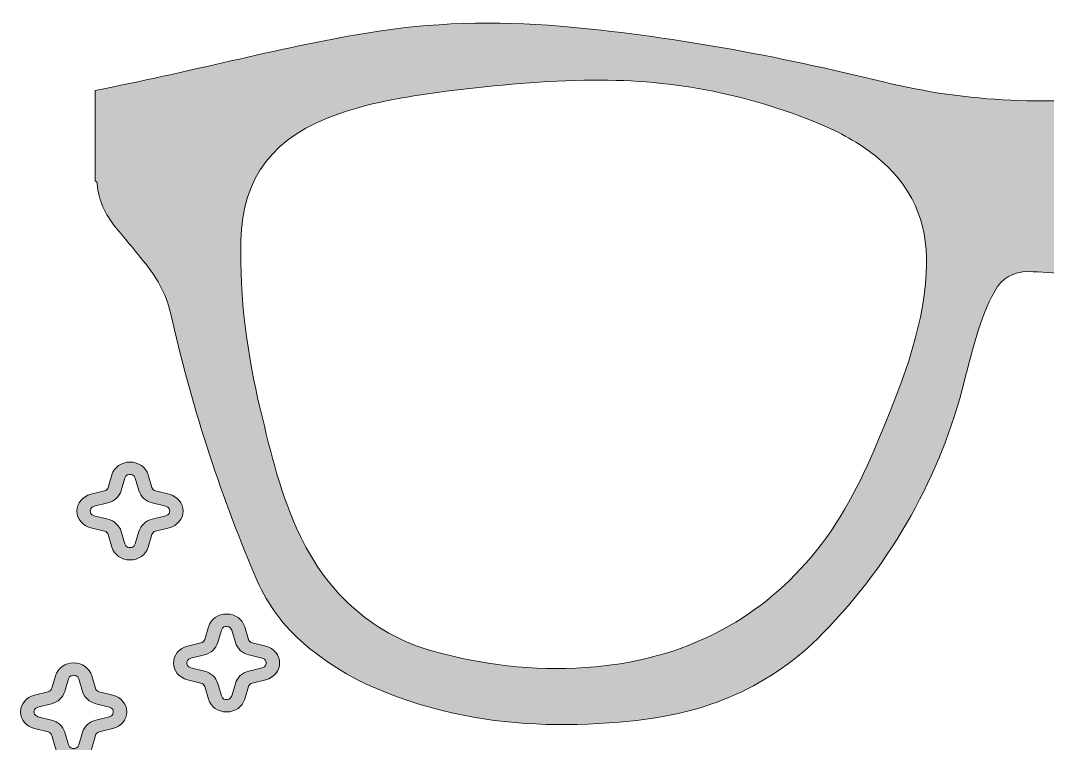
# Model space of a CAD drawing. Header units: inches. Extents: x 36 to 583, y -579 to -117.
# Drawn here: x 36.1 to 309.3, y -309.5 to -117.2 of the extents above; entities that cross this region are included whole.
import ezdxf

# ---------------------------------------------------------------- set-up
doc = ezdxf.new("R2010")
doc.units = ezdxf.units.IN
doc.header["$MEASUREMENT"] = 0
doc.layers.add('Layer 1', color=7, linetype='Continuous')

# ---------------------------------------------------------------- blocks, each defined once
blk = doc.blocks.new('block 6')
at = {"layer": 'Layer 1', "true_color": 0xed1c24}
h = blk.add_hatch(color=240, dxfattribs=at)
h.dxf.hatch_style = 2
edge = h.paths.add_edge_path()
edge.add_spline(control_points=[(90.91, -301.1), (88.63, -301.1), (86.69, -299.74), (86.09, -297.7), (86.09, -297.7), (85.12, -294.36), (85.12, -294.36), (84.98, -293.91), (84.6, -293.56), (84.1, -293.43), (84.1, -293.43), (80.49, -292.53), (80.49, -292.53), (78.28, -291.99), (76.79, -290.2), (76.79, -288.1), (76.79, -285.98), (78.27, -284.19), (80.49, -283.65), (80.49, -283.65), (84.11, -282.75), (84.11, -282.75), (84.6, -282.62), (84.98, -282.27), (85.12, -281.81), (85.12, -281.81), (86.09, -278.48), (86.09, -278.48), (86.69, -276.44), (88.63, -275.08), (90.91, -275.08), (93.2, -275.08), (95.14, -276.44), (95.74, -278.48), (95.74, -278.48), (96.71, -281.82), (96.71, -281.82), (96.85, -282.27), (97.23, -282.62), (97.73, -282.75), (97.73, -282.75), (101.34, -283.65), (101.34, -283.65), (103.56, -284.19), (105.04, -285.98), (105.04, -288.1), (105.04, -290.2), (103.55, -291.99), (101.34, -292.53), (101.34, -292.53), (97.73, -293.43), (97.73, -293.43), (97.23, -293.56), (96.85, -293.91), (96.71, -294.37), (96.71, -294.37), (95.74, -297.7), (95.74, -297.7), (95.14, -299.74), (93.2, -301.1), (90.91, -301.1)], knot_values=[0, 0, 0, 0, 1, 1, 1, 2, 2, 2, 3, 3, 3, 4, 4, 4, 5, 5, 5, 6, 6, 6, 7, 7, 7, 8, 8, 8, 9, 9, 9, 10, 10, 10, 11, 11, 11, 12, 12, 12, 13, 13, 13, 14, 14, 14, 15, 15, 15, 16, 16, 16, 17, 17, 17, 18, 18, 18, 19, 19, 19, 20, 20, 20, 20], degree=3, periodic=1)
edge = h.paths.add_edge_path()
edge.add_spline(control_points=[(90.91, -278.36), (90.66, -278.36), (89.79, -278.43), (89.53, -279.34), (89.53, -279.34), (88.56, -282.67), (88.56, -282.67), (88.09, -284.25), (86.74, -285.49), (85.04, -285.92), (85.04, -285.92), (81.42, -286.81), (81.42, -286.81), (80.43, -287.06), (80.35, -287.85), (80.35, -288.09), (80.35, -288.33), (80.43, -289.12), (81.42, -289.36), (81.42, -289.36), (85.03, -290.27), (85.03, -290.27), (86.74, -290.69), (88.09, -291.93), (88.56, -293.51), (88.56, -293.51), (89.53, -296.84), (89.53, -296.84), (89.79, -297.75), (90.66, -297.82), (90.91, -297.82), (91.17, -297.82), (92.03, -297.75), (92.3, -296.84), (92.3, -296.84), (93.28, -293.51), (93.28, -293.51), (93.74, -291.93), (95.09, -290.69), (96.8, -290.27), (96.8, -290.27), (100.42, -289.37), (100.42, -289.37), (101.4, -289.12), (101.48, -288.33), (101.48, -288.09), (101.48, -287.85), (101.4, -287.06), (100.42, -286.81), (100.42, -286.81), (96.8, -285.92), (96.8, -285.92), (95.09, -285.49), (93.74, -284.25), (93.28, -282.67), (93.28, -282.67), (92.3, -279.34), (92.3, -279.34), (92.03, -278.43), (91.17, -278.36), (90.91, -278.36)], knot_values=[0, 0, 0, 0, 1, 1, 1, 2, 2, 2, 3, 3, 3, 4, 4, 4, 5, 5, 5, 6, 6, 6, 7, 7, 7, 8, 8, 8, 9, 9, 9, 10, 10, 10, 11, 11, 11, 12, 12, 12, 13, 13, 13, 14, 14, 14, 15, 15, 15, 16, 16, 16, 17, 17, 17, 18, 18, 18, 19, 19, 19, 20, 20, 20, 20], degree=3, periodic=1)
at = {"layer": 'Layer 1', "lineweight": 0}
for points in [[(90.91, -301.1), (88.63, -301.1), (86.69, -299.74), (86.09, -297.7), (86.09, -297.7), (85.12, -294.36), (85.12, -294.36), (84.98, -293.91), (84.6, -293.56), (84.1, -293.43), (84.1, -293.43), (80.49, -292.53), (80.49, -292.53), (78.28, -291.99), (76.79, -290.2), (76.79, -288.1), (76.79, -285.98), (78.27, -284.19), (80.49, -283.65), (80.49, -283.65), (84.11, -282.75), (84.11, -282.75), (84.6, -282.62), (84.98, -282.27), (85.12, -281.81), (85.12, -281.81), (86.09, -278.48), (86.09, -278.48), (86.69, -276.44), (88.63, -275.08), (90.91, -275.08), (93.2, -275.08), (95.14, -276.44), (95.74, -278.48), (95.74, -278.48), (96.71, -281.82), (96.71, -281.82), (96.85, -282.27), (97.23, -282.62), (97.73, -282.75), (97.73, -282.75), (101.34, -283.65), (101.34, -283.65), (103.56, -284.19), (105.04, -285.98), (105.04, -288.1), (105.04, -290.2), (103.55, -291.99), (101.34, -292.53), (101.34, -292.53), (97.73, -293.43), (97.73, -293.43), (97.23, -293.56), (96.85, -293.91), (96.71, -294.37), (96.71, -294.37), (95.74, -297.7), (95.74, -297.7), (95.14, -299.74), (93.2, -301.1), (90.91, -301.1)], [(90.91, -278.36), (90.66, -278.36), (89.79, -278.43), (89.53, -279.34), (89.53, -279.34), (88.56, -282.67), (88.56, -282.67), (88.09, -284.25), (86.74, -285.49), (85.04, -285.92), (85.04, -285.92), (81.42, -286.81), (81.42, -286.81), (80.43, -287.06), (80.35, -287.85), (80.35, -288.09), (80.35, -288.33), (80.43, -289.12), (81.42, -289.36), (81.42, -289.36), (85.03, -290.27), (85.03, -290.27), (86.74, -290.69), (88.09, -291.93), (88.56, -293.51), (88.56, -293.51), (89.53, -296.84), (89.53, -296.84), (89.79, -297.75), (90.66, -297.82), (90.91, -297.82), (91.17, -297.82), (92.03, -297.75), (92.3, -296.84), (92.3, -296.84), (93.28, -293.51), (93.28, -293.51), (93.74, -291.93), (95.09, -290.69), (96.8, -290.27), (96.8, -290.27), (100.42, -289.37), (100.42, -289.37), (101.4, -289.12), (101.48, -288.33), (101.48, -288.09), (101.48, -287.85), (101.4, -287.06), (100.42, -286.81), (100.42, -286.81), (96.8, -285.92), (96.8, -285.92), (95.09, -285.49), (93.74, -284.25), (93.28, -282.67), (93.28, -282.67), (92.3, -279.34), (92.3, -279.34), (92.03, -278.43), (91.17, -278.36), (90.91, -278.36)]]:
    blk.add_open_spline(points, degree=3, knots=[0, 0, 0, 0, 1, 1, 1, 2, 2, 2, 3, 3, 3, 4, 4, 4, 5, 5, 5, 6, 6, 6, 7, 7, 7, 8, 8, 8, 9, 9, 9, 10, 10, 10, 11, 11, 11, 12, 12, 12, 13, 13, 13, 14, 14, 14, 15, 15, 15, 16, 16, 16, 17, 17, 17, 18, 18, 18, 19, 19, 19, 20, 20, 20, 20], dxfattribs=at)
blk = doc.blocks.new('block 7')
at = {"layer": 'Layer 1', "true_color": 0xed1c24}
h = blk.add_hatch(color=240, dxfattribs=at)
h.dxf.hatch_style = 2
edge = h.paths.add_edge_path()
edge.add_spline(control_points=[(65.23, -260.69), (62.94, -260.69), (61, -259.32), (60.41, -257.28), (60.41, -257.28), (59.43, -253.95), (59.43, -253.95), (59.3, -253.5), (58.91, -253.14), (58.42, -253.02), (58.42, -253.02), (54.8, -252.12), (54.8, -252.12), (52.59, -251.57), (51.1, -249.79), (51.1, -247.68), (51.1, -245.57), (52.59, -243.78), (54.8, -243.23), (54.8, -243.23), (58.42, -242.33), (58.42, -242.33), (58.91, -242.21), (59.3, -241.85), (59.43, -241.4), (59.43, -241.4), (60.41, -238.07), (60.41, -238.07), (61, -236.03), (62.94, -234.66), (65.23, -234.66), (67.52, -234.66), (69.46, -236.03), (70.05, -238.07), (70.05, -238.07), (71.03, -241.4), (71.03, -241.4), (71.16, -241.85), (71.55, -242.21), (72.04, -242.33), (72.04, -242.33), (75.65, -243.23), (75.65, -243.23), (77.87, -243.78), (79.35, -245.57), (79.35, -247.68), (79.35, -249.79), (77.86, -251.57), (75.65, -252.12), (75.65, -252.12), (72.04, -253.02), (72.04, -253.02), (71.55, -253.14), (71.16, -253.5), (71.03, -253.95), (71.03, -253.95), (70.05, -257.28), (70.05, -257.28), (69.46, -259.32), (67.52, -260.69), (65.23, -260.69)], knot_values=[0, 0, 0, 0, 1, 1, 1, 2, 2, 2, 3, 3, 3, 4, 4, 4, 5, 5, 5, 6, 6, 6, 7, 7, 7, 8, 8, 8, 9, 9, 9, 10, 10, 10, 11, 11, 11, 12, 12, 12, 13, 13, 13, 14, 14, 14, 15, 15, 15, 16, 16, 16, 17, 17, 17, 18, 18, 18, 19, 19, 19, 20, 20, 20, 20], degree=3, periodic=1)
edge = h.paths.add_edge_path()
edge.add_spline(control_points=[(65.23, -237.94), (64.97, -237.94), (64.11, -238.01), (63.84, -238.92), (63.84, -238.92), (62.87, -242.25), (62.87, -242.25), (62.41, -243.83), (61.06, -245.07), (59.35, -245.5), (59.35, -245.5), (55.73, -246.4), (55.73, -246.4), (54.74, -246.64), (54.66, -247.44), (54.66, -247.68), (54.66, -247.91), (54.74, -248.7), (55.73, -248.95), (55.73, -248.95), (59.34, -249.85), (59.34, -249.85), (61.06, -250.28), (62.41, -251.52), (62.87, -253.09), (62.87, -253.09), (63.84, -256.43), (63.84, -256.43), (64.11, -257.34), (64.97, -257.41), (65.23, -257.41), (65.48, -257.41), (66.35, -257.34), (66.61, -256.43), (66.61, -256.43), (67.59, -253.1), (67.59, -253.1), (68.05, -251.52), (69.4, -250.28), (71.11, -249.85), (71.11, -249.85), (74.73, -248.95), (74.73, -248.95), (75.71, -248.71), (75.79, -247.91), (75.79, -247.68), (75.79, -247.44), (75.71, -246.64), (74.73, -246.4), (74.73, -246.4), (71.11, -245.5), (71.11, -245.5), (69.4, -245.07), (68.05, -243.83), (67.59, -242.26), (67.59, -242.26), (66.61, -238.92), (66.61, -238.92), (66.35, -238.01), (65.48, -237.94), (65.23, -237.94)], knot_values=[0, 0, 0, 0, 1, 1, 1, 2, 2, 2, 3, 3, 3, 4, 4, 4, 5, 5, 5, 6, 6, 6, 7, 7, 7, 8, 8, 8, 9, 9, 9, 10, 10, 10, 11, 11, 11, 12, 12, 12, 13, 13, 13, 14, 14, 14, 15, 15, 15, 16, 16, 16, 17, 17, 17, 18, 18, 18, 19, 19, 19, 20, 20, 20, 20], degree=3, periodic=1)
at = {"layer": 'Layer 1', "lineweight": 0}
for points in [[(65.23, -260.69), (62.94, -260.69), (61, -259.32), (60.41, -257.28), (60.41, -257.28), (59.43, -253.95), (59.43, -253.95), (59.3, -253.5), (58.91, -253.14), (58.42, -253.02), (58.42, -253.02), (54.8, -252.12), (54.8, -252.12), (52.59, -251.57), (51.1, -249.79), (51.1, -247.68), (51.1, -245.57), (52.59, -243.78), (54.8, -243.23), (54.8, -243.23), (58.42, -242.33), (58.42, -242.33), (58.91, -242.21), (59.3, -241.85), (59.43, -241.4), (59.43, -241.4), (60.41, -238.07), (60.41, -238.07), (61, -236.03), (62.94, -234.66), (65.23, -234.66), (67.52, -234.66), (69.46, -236.03), (70.05, -238.07), (70.05, -238.07), (71.03, -241.4), (71.03, -241.4), (71.16, -241.85), (71.55, -242.21), (72.04, -242.33), (72.04, -242.33), (75.65, -243.23), (75.65, -243.23), (77.87, -243.78), (79.35, -245.57), (79.35, -247.68), (79.35, -249.79), (77.86, -251.57), (75.65, -252.12), (75.65, -252.12), (72.04, -253.02), (72.04, -253.02), (71.55, -253.14), (71.16, -253.5), (71.03, -253.95), (71.03, -253.95), (70.05, -257.28), (70.05, -257.28), (69.46, -259.32), (67.52, -260.69), (65.23, -260.69)], [(65.23, -237.94), (64.97, -237.94), (64.11, -238.01), (63.84, -238.92), (63.84, -238.92), (62.87, -242.25), (62.87, -242.25), (62.41, -243.83), (61.06, -245.07), (59.35, -245.5), (59.35, -245.5), (55.73, -246.4), (55.73, -246.4), (54.74, -246.64), (54.66, -247.44), (54.66, -247.68), (54.66, -247.91), (54.74, -248.7), (55.73, -248.95), (55.73, -248.95), (59.34, -249.85), (59.34, -249.85), (61.06, -250.28), (62.41, -251.52), (62.87, -253.09), (62.87, -253.09), (63.84, -256.43), (63.84, -256.43), (64.11, -257.34), (64.97, -257.41), (65.23, -257.41), (65.48, -257.41), (66.35, -257.34), (66.61, -256.43), (66.61, -256.43), (67.59, -253.1), (67.59, -253.1), (68.05, -251.52), (69.4, -250.28), (71.11, -249.85), (71.11, -249.85), (74.73, -248.95), (74.73, -248.95), (75.71, -248.71), (75.79, -247.91), (75.79, -247.68), (75.79, -247.44), (75.71, -246.64), (74.73, -246.4), (74.73, -246.4), (71.11, -245.5), (71.11, -245.5), (69.4, -245.07), (68.05, -243.83), (67.59, -242.26), (67.59, -242.26), (66.61, -238.92), (66.61, -238.92), (66.35, -238.01), (65.48, -237.94), (65.23, -237.94)]]:
    blk.add_open_spline(points, degree=3, knots=[0, 0, 0, 0, 1, 1, 1, 2, 2, 2, 3, 3, 3, 4, 4, 4, 5, 5, 5, 6, 6, 6, 7, 7, 7, 8, 8, 8, 9, 9, 9, 10, 10, 10, 11, 11, 11, 12, 12, 12, 13, 13, 13, 14, 14, 14, 15, 15, 15, 16, 16, 16, 17, 17, 17, 18, 18, 18, 19, 19, 19, 20, 20, 20, 20], dxfattribs=at)
blk = doc.blocks.new('block 8')
at = {"layer": 'Layer 1', "true_color": 0xed1c24}
h = blk.add_hatch(color=240, dxfattribs=at)
h.dxf.hatch_style = 2
edge = h.paths.add_edge_path()
edge.add_spline(control_points=[(50.23, -314.11), (47.94, -314.11), (46, -312.74), (45.41, -310.7), (45.41, -310.7), (44.43, -307.37), (44.43, -307.37), (44.3, -306.91), (43.91, -306.56), (43.42, -306.43), (43.42, -306.43), (39.8, -305.54), (39.8, -305.54), (37.59, -304.99), (36.11, -303.21), (36.1, -301.1), (36.1, -298.99), (37.59, -297.2), (39.8, -296.65), (39.8, -296.65), (43.42, -295.75), (43.42, -295.75), (43.91, -295.63), (44.3, -295.27), (44.43, -294.82), (44.43, -294.82), (45.41, -291.49), (45.41, -291.49), (46, -289.45), (47.94, -288.08), (50.23, -288.08), (52.52, -288.08), (54.46, -289.45), (55.05, -291.49), (55.05, -291.49), (56.03, -294.82), (56.03, -294.82), (56.16, -295.27), (56.55, -295.63), (57.04, -295.75), (57.04, -295.75), (60.66, -296.65), (60.66, -296.65), (62.87, -297.2), (64.36, -298.99), (64.36, -301.1), (64.36, -303.21), (62.87, -304.99), (60.66, -305.54), (60.66, -305.54), (57.04, -306.43), (57.04, -306.43), (56.55, -306.56), (56.16, -306.91), (56.03, -307.37), (56.03, -307.37), (55.05, -310.7), (55.05, -310.7), (54.46, -312.74), (52.52, -314.11), (50.23, -314.11)], knot_values=[0, 0, 0, 0, 1, 1, 1, 2, 2, 2, 3, 3, 3, 4, 4, 4, 5, 5, 5, 6, 6, 6, 7, 7, 7, 8, 8, 8, 9, 9, 9, 10, 10, 10, 11, 11, 11, 12, 12, 12, 13, 13, 13, 14, 14, 14, 15, 15, 15, 16, 16, 16, 17, 17, 17, 18, 18, 18, 19, 19, 19, 20, 20, 20, 20], degree=3, periodic=1)
edge = h.paths.add_edge_path()
edge.add_spline(control_points=[(50.23, -291.36), (49.97, -291.36), (49.11, -291.43), (48.85, -292.34), (48.85, -292.34), (47.87, -295.67), (47.87, -295.67), (47.41, -297.25), (46.06, -298.49), (44.35, -298.92), (44.35, -298.92), (40.73, -299.82), (40.73, -299.82), (39.74, -300.06), (39.67, -300.86), (39.67, -301.09), (39.67, -301.33), (39.74, -302.12), (40.73, -302.37), (40.73, -302.37), (44.35, -303.27), (44.35, -303.27), (46.06, -303.69), (47.41, -304.94), (47.87, -306.51), (47.87, -306.51), (48.85, -309.85), (48.85, -309.85), (49.11, -310.75), (49.97, -310.82), (50.23, -310.82), (50.49, -310.82), (51.35, -310.75), (51.62, -309.85), (51.62, -309.85), (52.59, -306.51), (52.59, -306.51), (53.05, -304.94), (54.4, -303.69), (56.11, -303.27), (56.11, -303.27), (59.73, -302.37), (59.73, -302.37), (60.72, -302.13), (60.79, -301.33), (60.79, -301.09), (60.79, -300.86), (60.72, -300.06), (59.73, -299.82), (59.73, -299.82), (56.11, -298.92), (56.11, -298.92), (54.4, -298.49), (53.05, -297.25), (52.59, -295.67), (52.59, -295.67), (51.62, -292.34), (51.62, -292.34), (51.35, -291.43), (50.49, -291.36), (50.23, -291.36)], knot_values=[0, 0, 0, 0, 1, 1, 1, 2, 2, 2, 3, 3, 3, 4, 4, 4, 5, 5, 5, 6, 6, 6, 7, 7, 7, 8, 8, 8, 9, 9, 9, 10, 10, 10, 11, 11, 11, 12, 12, 12, 13, 13, 13, 14, 14, 14, 15, 15, 15, 16, 16, 16, 17, 17, 17, 18, 18, 18, 19, 19, 19, 20, 20, 20, 20], degree=3, periodic=1)
at = {"layer": 'Layer 1', "lineweight": 0}
for points in [[(50.23, -314.11), (47.94, -314.11), (46, -312.74), (45.41, -310.7), (45.41, -310.7), (44.43, -307.37), (44.43, -307.37), (44.3, -306.91), (43.91, -306.56), (43.42, -306.43), (43.42, -306.43), (39.8, -305.54), (39.8, -305.54), (37.59, -304.99), (36.11, -303.21), (36.1, -301.1), (36.1, -298.99), (37.59, -297.2), (39.8, -296.65), (39.8, -296.65), (43.42, -295.75), (43.42, -295.75), (43.91, -295.63), (44.3, -295.27), (44.43, -294.82), (44.43, -294.82), (45.41, -291.49), (45.41, -291.49), (46, -289.45), (47.94, -288.08), (50.23, -288.08), (52.52, -288.08), (54.46, -289.45), (55.05, -291.49), (55.05, -291.49), (56.03, -294.82), (56.03, -294.82), (56.16, -295.27), (56.55, -295.63), (57.04, -295.75), (57.04, -295.75), (60.66, -296.65), (60.66, -296.65), (62.87, -297.2), (64.36, -298.99), (64.36, -301.1), (64.36, -303.21), (62.87, -304.99), (60.66, -305.54), (60.66, -305.54), (57.04, -306.43), (57.04, -306.43), (56.55, -306.56), (56.16, -306.91), (56.03, -307.37), (56.03, -307.37), (55.05, -310.7), (55.05, -310.7), (54.46, -312.74), (52.52, -314.11), (50.23, -314.11)], [(50.23, -291.36), (49.97, -291.36), (49.11, -291.43), (48.85, -292.34), (48.85, -292.34), (47.87, -295.67), (47.87, -295.67), (47.41, -297.25), (46.06, -298.49), (44.35, -298.92), (44.35, -298.92), (40.73, -299.82), (40.73, -299.82), (39.74, -300.06), (39.67, -300.86), (39.67, -301.09), (39.67, -301.33), (39.74, -302.12), (40.73, -302.37), (40.73, -302.37), (44.35, -303.27), (44.35, -303.27), (46.06, -303.69), (47.41, -304.94), (47.87, -306.51), (47.87, -306.51), (48.85, -309.85), (48.85, -309.85), (49.11, -310.75), (49.97, -310.82), (50.23, -310.82), (50.49, -310.82), (51.35, -310.75), (51.62, -309.85), (51.62, -309.85), (52.59, -306.51), (52.59, -306.51), (53.05, -304.94), (54.4, -303.69), (56.11, -303.27), (56.11, -303.27), (59.73, -302.37), (59.73, -302.37), (60.72, -302.13), (60.79, -301.33), (60.79, -301.09), (60.79, -300.86), (60.72, -300.06), (59.73, -299.82), (59.73, -299.82), (56.11, -298.92), (56.11, -298.92), (54.4, -298.49), (53.05, -297.25), (52.59, -295.67), (52.59, -295.67), (51.62, -292.34), (51.62, -292.34), (51.35, -291.43), (50.49, -291.36), (50.23, -291.36)]]:
    blk.add_open_spline(points, degree=3, knots=[0, 0, 0, 0, 1, 1, 1, 2, 2, 2, 3, 3, 3, 4, 4, 4, 5, 5, 5, 6, 6, 6, 7, 7, 7, 8, 8, 8, 9, 9, 9, 10, 10, 10, 11, 11, 11, 12, 12, 12, 13, 13, 13, 14, 14, 14, 15, 15, 15, 16, 16, 16, 17, 17, 17, 18, 18, 18, 19, 19, 19, 20, 20, 20, 20], dxfattribs=at)
blk = doc.blocks.new('block 2')
at = {"layer": 'Layer 1', "true_color": 0x231f20}
h = blk.add_hatch(color=250, dxfattribs=at)
h.dxf.hatch_style = 2
edge = h.paths.add_edge_path()
edge.add_spline(control_points=[(55.98, -135.8), (80.2, -131.23), (103.92, -124.59), (128.27, -120.55), (145.3, -117.71), (162.43, -117.24), (179.68, -118.73), (208.83, -121.26), (237.39, -126.62), (265.65, -133.55), (288.13, -139.06), (310.91, -139.91), (333.95, -136.92), (353.65, -134.35), (372.92, -129.9), (392.3, -125.93), (412.07, -121.88), (431.89, -118.27), (452.22, -117.67), (463.91, -117.33), (475.33, -119.14), (486.85, -120.5), (506.33, -122.8), (524.78, -128.67), (543.54, -133.54), (546.3, -134.26), (549.18, -134.57), (551.95, -135.24), (557.06, -136.48), (559.7, -139.33), (559.4, -144.09), (558.97, -150.93), (559.17, -157.75), (559.42, -164.58), (559.54, -168.14), (558.12, -170.99), (554.71, -173.17), (548.19, -177.34), (545.34, -183.8), (543.17, -190.49), (539.3, -202.41), (536.74, -214.63), (533.77, -226.76), (530.88, -238.51), (527.69, -250.18), (521.58, -260.94), (509.45, -282.3), (490.37, -295.69), (465.08, -301.16), (433.89, -307.9), (404.74, -302.98), (378.5, -285.85), (365.26, -277.2), (356.35, -265.04), (349.1, -251.83), (340.99, -237.07), (335.73, -221.4), (331.37, -205.43), (329.81, -199.72), (327.54, -194.27), (323.93, -189.36), (321.66, -186.28), (318.88, -184.31), (314.42, -184.43), (311.05, -184.53), (307.64, -184), (304.23, -184.02), (300.08, -184.04), (297.16, -185.67), (295.27, -189.17), (291.21, -196.73), (289.3, -204.88), (287.24, -213), (280.81, -238.36), (268.33, -260.9), (249.5, -280.28), (235.88, -294.28), (218.52, -301.69), (198.18, -303.56), (183.3, -304.94), (168.52, -304.98), (153.9, -301.98), (137.77, -298.67), (122.81, -293.04), (110.68, -282.23), (105.2, -277.35), (101.27, -271.52), (98.51, -265), (88.87, -242.24), (81.37, -218.9), (76, -194.98), (74.82, -189.73), (72.11, -185.23), (68.68, -181.03), (66.27, -178.07), (63.81, -175.14), (61.39, -172.19), (58.59, -168.78), (56.89, -164.97), (56.5, -160.69), (56.47, -160.36), (56.37, -160.07), (55.98, -159.96), (55.98, -151.91), (55.98, -143.86), (55.98, -135.8)], knot_values=[0, 0, 0, 0, 1, 1, 1, 2, 2, 2, 3, 3, 3, 4, 4, 4, 5, 5, 5, 6, 6, 6, 7, 7, 7, 8, 8, 8, 9, 9, 9, 10, 10, 10, 11, 11, 11, 12, 12, 12, 13, 13, 13, 14, 14, 14, 15, 15, 15, 16, 16, 16, 17, 17, 17, 18, 18, 18, 19, 19, 19, 20, 20, 20, 21, 21, 21, 22, 22, 22, 23, 23, 23, 24, 24, 24, 25, 25, 25, 26, 26, 26, 27, 27, 27, 28, 28, 28, 29, 29, 29, 30, 30, 30, 31, 31, 31, 32, 32, 32, 33, 33, 33, 34, 34, 34, 35, 35, 35, 35], degree=3, periodic=1)
edge = h.paths.add_edge_path()
edge.add_spline(control_points=[(188.4, -133.1), (175.55, -133.19), (162.78, -134.36), (150.05, -135.97), (140.12, -137.22), (130.27, -138.76), (120.8, -142.01), (103.43, -147.99), (95.09, -158.84), (94.73, -175.79), (94.41, -191), (96.34, -205.96), (99.93, -220.77), (102.7, -232.19), (105.35, -243.68), (110.57, -254.42), (118.03, -269.76), (129.88, -280.9), (147.86, -285.52), (161.33, -288.97), (175.05, -290.41), (189.06, -289.1), (212.7, -286.89), (231.79, -277.15), (246.44, -259.94), (254.21, -250.8), (259.42, -240.42), (263.93, -229.69), (270.11, -215.01), (276.16, -200.29), (277.07, -184.32), (277.71, -172.88), (274.49, -162.69), (265.17, -154.6), (260.87, -150.87), (256, -147.9), (250.69, -145.59), (230.98, -137.04), (210.21, -132.85), (188.4, -133.1)], knot_values=[0, 0, 0, 0, 1, 1, 1, 2, 2, 2, 3, 3, 3, 4, 4, 4, 5, 5, 5, 6, 6, 6, 7, 7, 7, 8, 8, 8, 9, 9, 9, 10, 10, 10, 11, 11, 11, 12, 12, 12, 13, 13, 13, 13], degree=3, periodic=1)
edge = h.paths.add_edge_path()
edge.add_spline(control_points=[(430.78, -133.24), (428.42, -133.24), (426.06, -133.18), (423.7, -133.24), (404.08, -133.77), (385.43, -138.05), (367.8, -145.94), (357.5, -150.56), (348.95, -157.01), (344.69, -167.25), (341.21, -175.63), (341.34, -184.32), (343.08, -192.94), (347.05, -212.64), (354.55, -231.28), (364.87, -248.84), (375.44, -266.85), (391.21, -279.67), (412.69, -285.88), (430.23, -290.95), (447.92, -290.35), (465.71, -286.84), (479.54, -284.11), (491.1, -278.16), (499.89, -267.85), (506.61, -259.95), (510.71, -250.91), (513.65, -241.32), (520.39, -219.35), (525.25, -197.13), (524.37, -174.13), (523.91, -162.14), (518.85, -152.53), (507.51, -146.14), (503.26, -143.73), (498.73, -141.86), (493.93, -140.62), (473.29, -135.28), (452.07, -133.86), (430.78, -133.24)], knot_values=[0, 0, 0, 0, 1, 1, 1, 2, 2, 2, 3, 3, 3, 4, 4, 4, 5, 5, 5, 6, 6, 6, 7, 7, 7, 8, 8, 8, 9, 9, 9, 10, 10, 10, 11, 11, 11, 12, 12, 12, 13, 13, 13, 13], degree=3, periodic=1)
at = {"layer": 'Layer 1', "lineweight": 0}
for points, knots in [([(55.98, -135.8), (80.2, -131.23), (103.92, -124.59), (128.27, -120.55), (145.3, -117.71), (162.43, -117.24), (179.68, -118.73), (208.83, -121.26), (237.39, -126.62), (265.65, -133.55), (288.13, -139.06), (310.91, -139.91), (333.95, -136.92), (353.65, -134.35), (372.92, -129.9), (392.3, -125.93), (412.07, -121.88), (431.89, -118.27), (452.22, -117.67), (463.91, -117.33), (475.33, -119.14), (486.85, -120.5), (506.33, -122.8), (524.78, -128.67), (543.54, -133.54), (546.3, -134.26), (549.18, -134.57), (551.95, -135.24), (557.06, -136.48), (559.7, -139.33), (559.4, -144.09), (558.97, -150.93), (559.17, -157.75), (559.42, -164.58), (559.54, -168.14), (558.12, -170.99), (554.71, -173.17), (548.19, -177.34), (545.34, -183.8), (543.17, -190.49), (539.3, -202.41), (536.74, -214.63), (533.77, -226.76), (530.88, -238.51), (527.69, -250.18), (521.58, -260.94), (509.45, -282.3), (490.37, -295.69), (465.08, -301.16), (433.89, -307.9), (404.74, -302.98), (378.5, -285.85), (365.26, -277.2), (356.35, -265.04), (349.1, -251.83), (340.99, -237.07), (335.73, -221.4), (331.37, -205.43), (329.81, -199.72), (327.54, -194.27), (323.93, -189.36), (321.66, -186.28), (318.88, -184.31), (314.42, -184.43), (311.05, -184.53), (307.64, -184), (304.23, -184.02), (300.08, -184.04), (297.16, -185.67), (295.27, -189.17), (291.21, -196.73), (289.3, -204.88), (287.24, -213), (280.81, -238.36), (268.33, -260.9), (249.5, -280.28), (235.88, -294.28), (218.52, -301.69), (198.18, -303.56), (183.3, -304.94), (168.52, -304.98), (153.9, -301.98), (137.77, -298.67), (122.81, -293.04), (110.68, -282.23), (105.2, -277.35), (101.27, -271.52), (98.51, -265), (88.87, -242.24), (81.37, -218.9), (76, -194.98), (74.82, -189.73), (72.11, -185.23), (68.68, -181.03), (66.27, -178.07), (63.81, -175.14), (61.39, -172.19), (58.59, -168.78), (56.89, -164.97), (56.5, -160.69), (56.47, -160.36), (56.37, -160.07), (55.98, -159.96), (55.98, -151.91), (55.98, -143.86), (55.98, -135.8)], [0, 0, 0, 0, 1, 1, 1, 2, 2, 2, 3, 3, 3, 4, 4, 4, 5, 5, 5, 6, 6, 6, 7, 7, 7, 8, 8, 8, 9, 9, 9, 10, 10, 10, 11, 11, 11, 12, 12, 12, 13, 13, 13, 14, 14, 14, 15, 15, 15, 16, 16, 16, 17, 17, 17, 18, 18, 18, 19, 19, 19, 20, 20, 20, 21, 21, 21, 22, 22, 22, 23, 23, 23, 24, 24, 24, 25, 25, 25, 26, 26, 26, 27, 27, 27, 28, 28, 28, 29, 29, 29, 30, 30, 30, 31, 31, 31, 32, 32, 32, 33, 33, 33, 34, 34, 34, 35, 35, 35, 35]), ([(188.4, -133.1), (175.55, -133.19), (162.78, -134.36), (150.05, -135.97), (140.12, -137.22), (130.27, -138.76), (120.8, -142.01), (103.43, -147.99), (95.09, -158.84), (94.73, -175.79), (94.41, -191), (96.34, -205.96), (99.93, -220.77), (102.7, -232.19), (105.35, -243.68), (110.57, -254.42), (118.03, -269.76), (129.88, -280.9), (147.86, -285.52), (161.33, -288.97), (175.05, -290.41), (189.06, -289.1), (212.7, -286.89), (231.79, -277.15), (246.44, -259.94), (254.21, -250.8), (259.42, -240.42), (263.93, -229.69), (270.11, -215.01), (276.16, -200.29), (277.07, -184.32), (277.71, -172.88), (274.49, -162.69), (265.17, -154.6), (260.87, -150.87), (256, -147.9), (250.69, -145.59), (230.98, -137.04), (210.21, -132.85), (188.4, -133.1)], [0, 0, 0, 0, 1, 1, 1, 2, 2, 2, 3, 3, 3, 4, 4, 4, 5, 5, 5, 6, 6, 6, 7, 7, 7, 8, 8, 8, 9, 9, 9, 10, 10, 10, 11, 11, 11, 12, 12, 12, 13, 13, 13, 13])]:
    blk.add_open_spline(points, degree=3, knots=knots, dxfattribs=at)
at = {"layer": 'Layer 1'}
for name in ['block 7', 'block 6', 'block 8']:
    blk.add_blockref(name, (0, 0), dxfattribs=at)

msp = doc.modelspace()

# ---------------------------------------------------------------- block references
at = {"layer": 'Layer 1'}
msp.add_blockref('block 2', (0, 0), dxfattribs=at)

doc.saveas('drawing.dxf')
